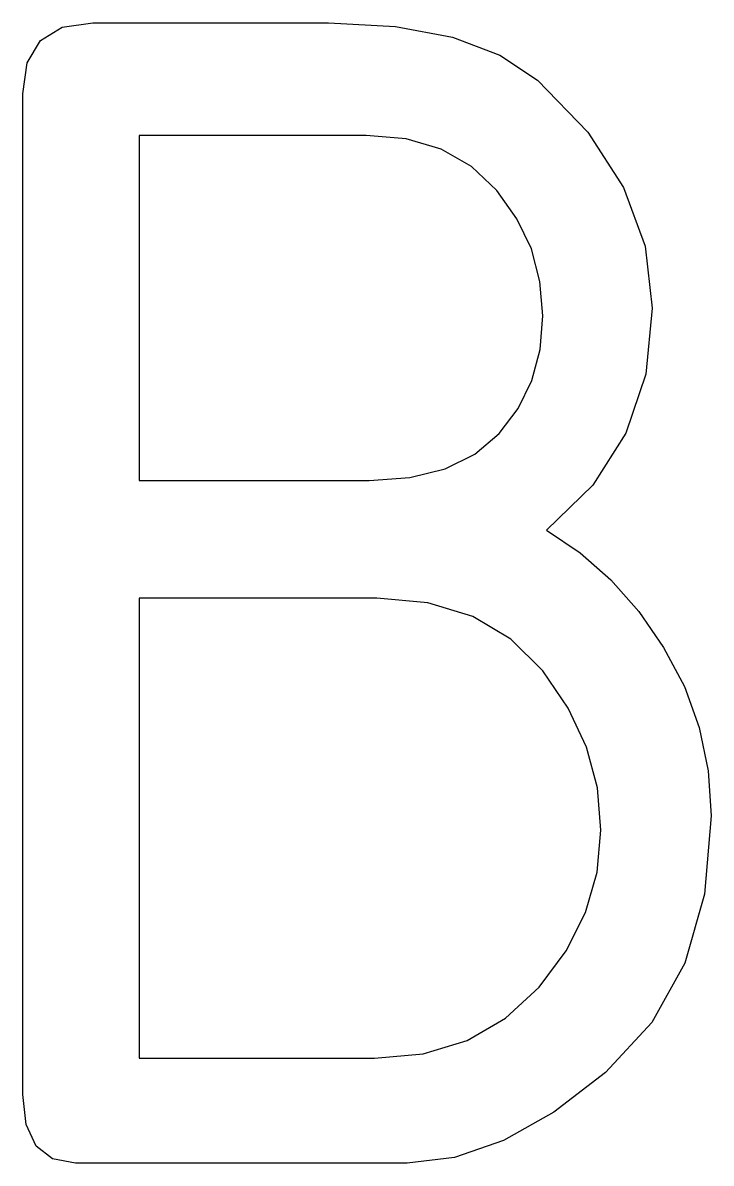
# Model space of a CAD drawing. Extents: x 0 to 3.02, y 0 to 5.
import ezdxf

# ---------------------------------------------------------------- set-up
doc = ezdxf.new("R2010")
doc.units = 0
doc.layers.add('Ebene_1', color=7, linetype='CONTINUOUS')

msp = doc.modelspace()

# ---------------------------------------------------------------- linework, layer by layer
at = {"layer": 'Ebene_1', "color": 7}
for points in [[(3.01986, 1.523178), (2.990884, 1.179635), (2.903962, 0.877482), (2.759098, 0.61672), (2.556284, 0.397349), (2.329253, 0.223508), (2.108434, 0.099336), (1.893824, 0.024835), (1.685423, 0), (1.322014, 0), (0.958602, 0), (0.595193, 0), (0.231781, 0), (0.130373, 0.018824), (0.05794, 0.075322), (0.014478, 0.169485), (0, 0.301314), (0, 1.398168), (0, 2.495022), (0, 3.591879), (0, 4.688732), (0.019248, 4.824905), (0.076987, 4.922173), (0.17322, 4.980533), (0.307947, 4.999978), (0.566225, 4.999978), (0.824504, 4.999978), (1.082782, 4.999978), (1.341061, 4.999978), (1.634312, 4.984259), (1.884934, 4.937071), (2.09292, 4.85843), (2.25828, 4.748335), (2.478476, 4.520683), (2.635761, 4.278133), (2.73013, 4.020681), (2.76159, 3.748334), (2.732614, 3.459011), (2.645695, 3.200318), (2.500828, 2.972257), (2.298014, 2.774826), (2.445571, 2.675692), (2.580296, 2.557108), (2.702193, 2.41907), (2.811258, 2.261579), (2.902523, 2.090013), (2.967713, 1.909758), (3.006829, 1.72081), (3.019868, 1.52317)], [(0.509916, 4.506603), (0.509916, 4.128293), (0.509916, 3.749982), (0.509916, 3.371669), (0.509916, 2.993359), (0.762401, 2.993359), (1.014882, 2.993359), (1.267367, 2.993359), (1.519849, 2.993359), (1.698241, 3.0062), (1.852628, 3.044692), (1.983009, 3.10885), (2.089384, 3.19867), (2.173407, 3.309179), (2.233422, 3.43211), (2.269434, 3.567458), (2.281428, 3.715224), (2.268813, 3.8663), (2.230941, 4.008269), (2.167819, 4.141134), (2.07945, 4.264894), (1.967902, 4.370645), (1.835243, 4.446182), (1.681477, 4.491504), (1.506604, 4.506603), (1.257433, 4.506603), (1.008261, 4.506603), (0.759087, 4.506603), (0.509916, 4.506603)], [(0.509936, 2.476813), (0.509936, 1.972674), (0.509936, 1.468535), (0.509936, 0.964395), (0.509936, 0.460256), (0.768215, 0.460256), (1.026493, 0.460256), (1.284769, 0.460256), (1.543047, 0.460256), (1.757037, 0.479701), (1.948674, 0.538062), (2.117962, 0.63533), (2.264901, 0.771505), (2.383691, 0.931271), (2.468541, 1.099317), (2.519451, 1.275644), (2.536413, 1.460246), (2.520467, 1.645468), (2.472662, 1.823658), (2.392985, 1.994808), (2.281439, 2.158924), (2.141536, 2.297994), (1.97349, 2.397334), (1.777297, 2.456936), (1.552962, 2.476805), (1.2922, 2.476805), (1.03144, 2.476805), (0.770678, 2.476805), (0.509916, 2.476805)]]:
    msp.add_lwpolyline(points, dxfattribs=at)

doc.saveas('drawing.dxf')
